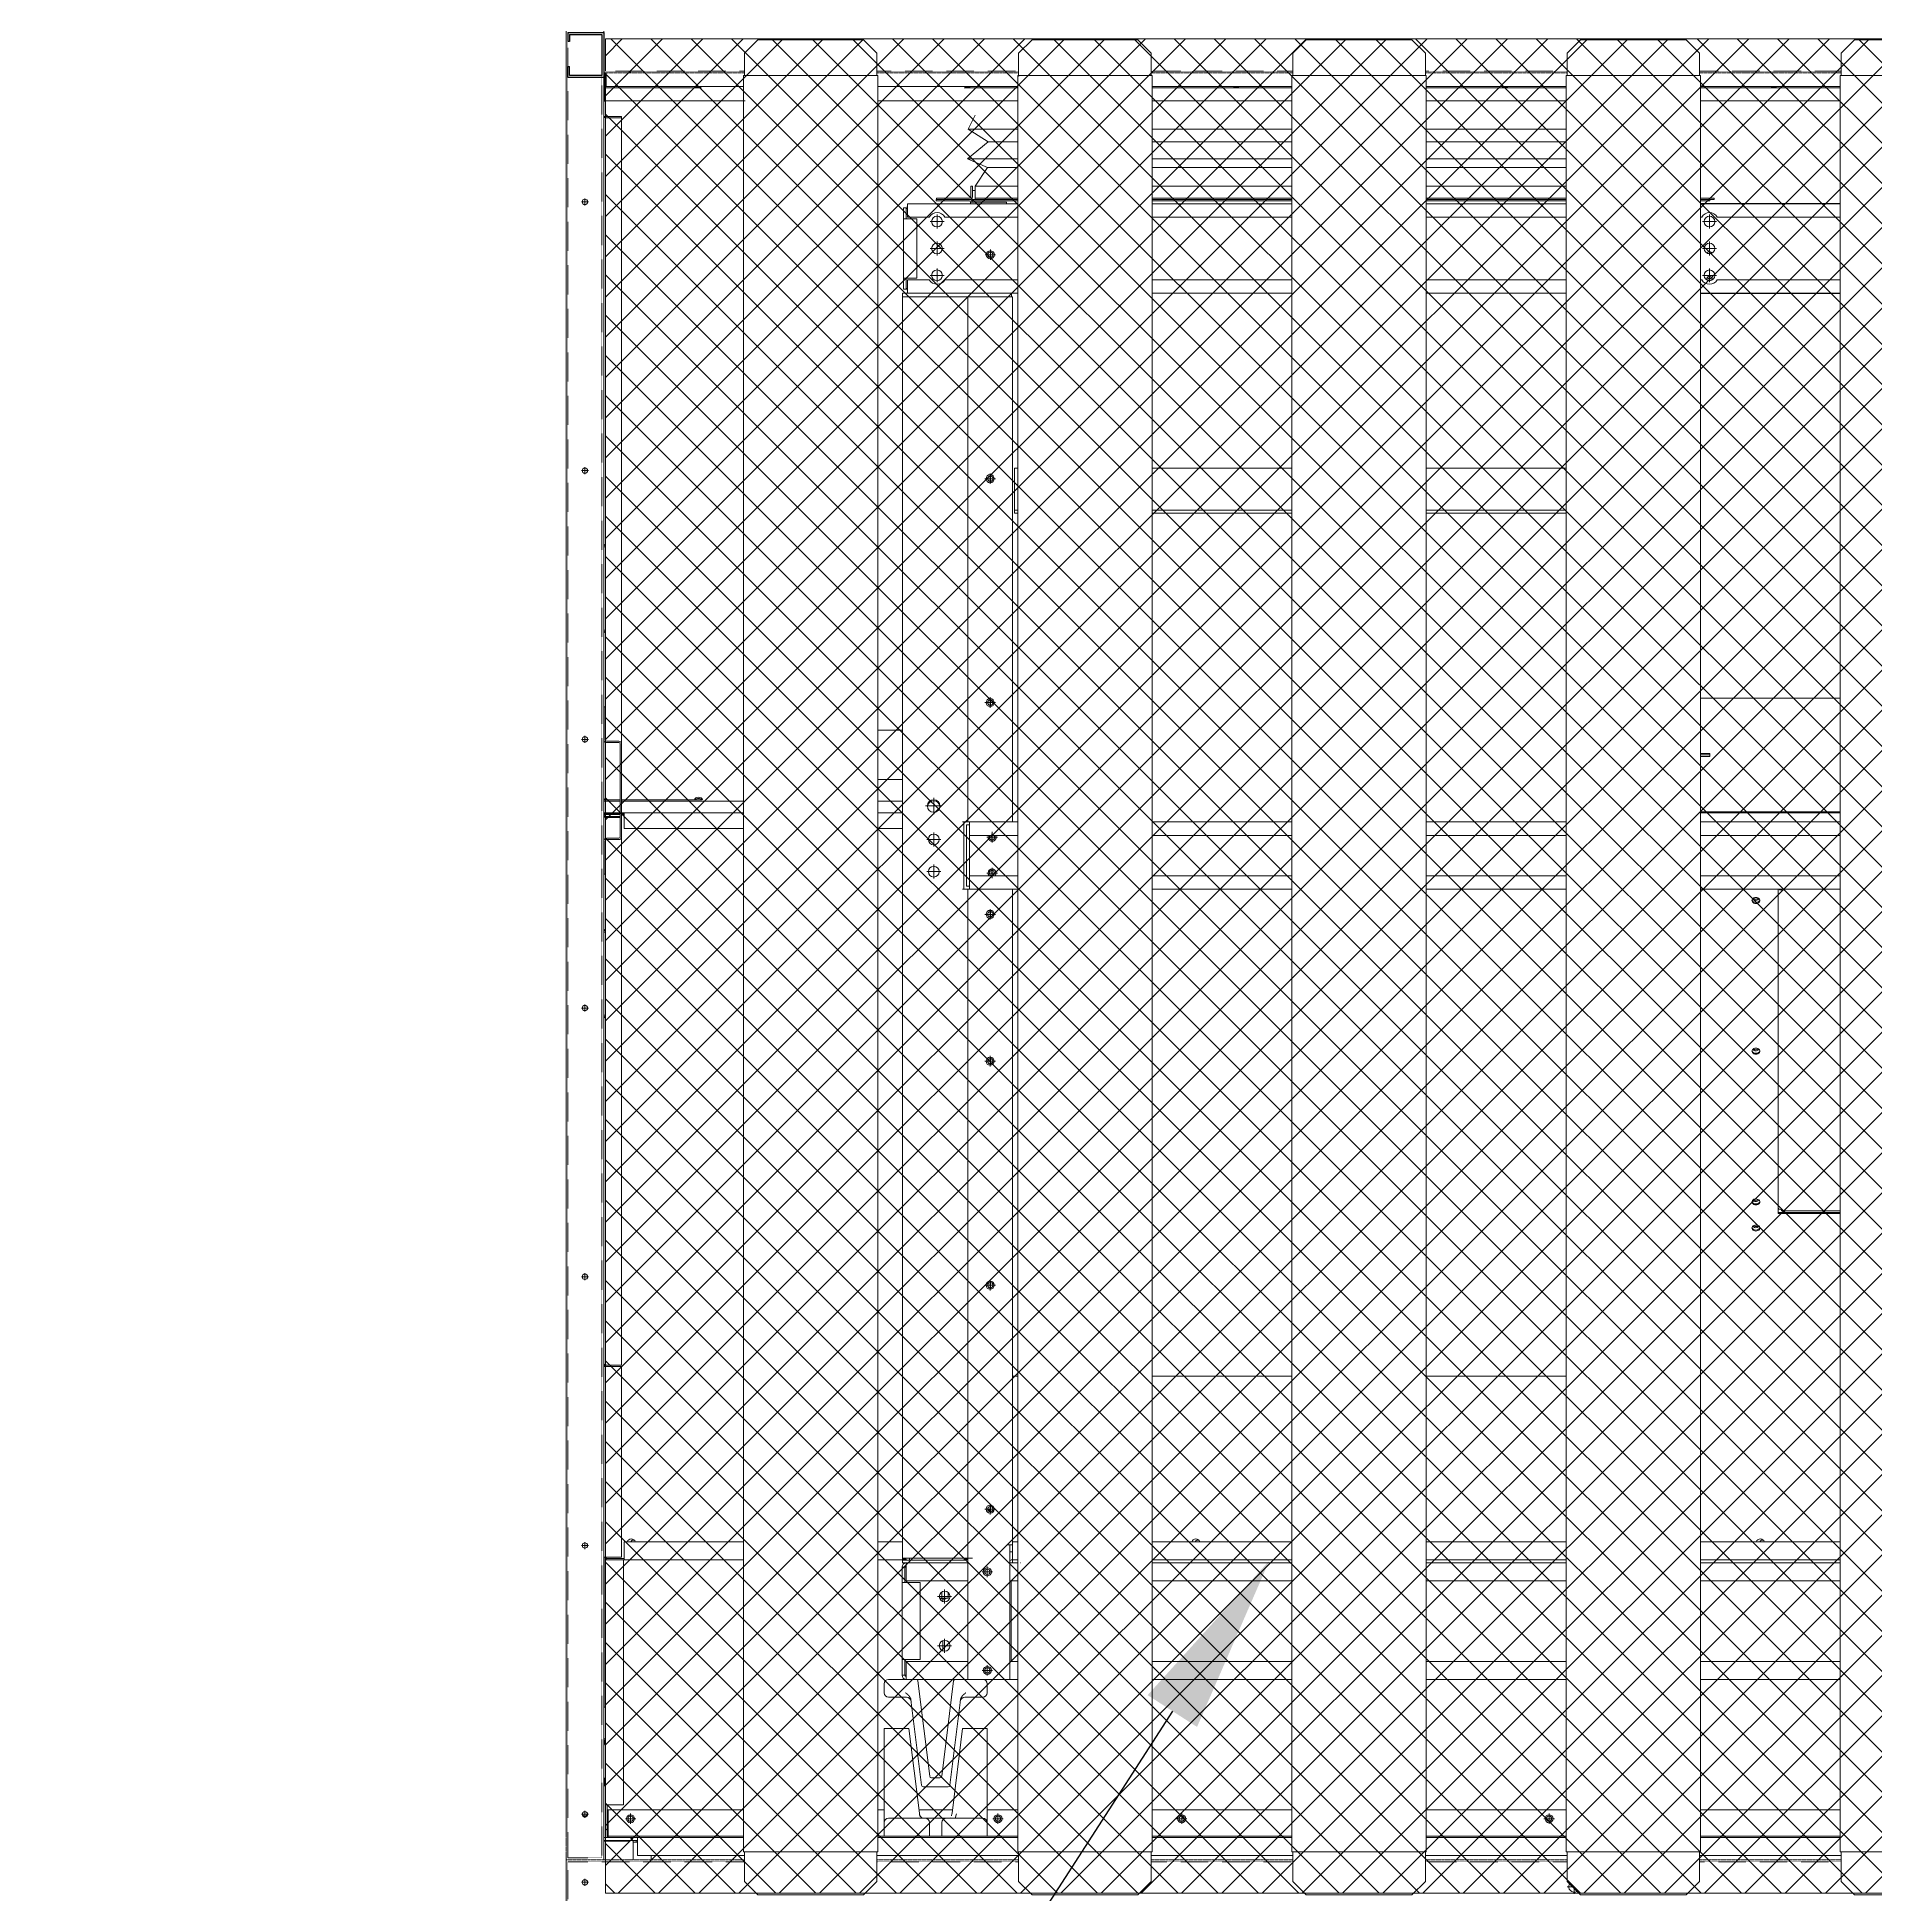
# Model space of a CAD drawing. Header units: millimetres. Extents: x -661384 to 33175, y -139129 to 24362.
# Drawn here: x 22541 to 24593, y 11236 to 13309 of the extents above; entities that cross this region are included whole.
import ezdxf
from ezdxf import colors
from ezdxf.entities.mleader import LeaderData, LeaderLine
from ezdxf.math import Vec2, Vec3

# ---------------------------------------------------------------- set-up
doc = ezdxf.new("R2010")
doc.units = ezdxf.units.MM
for name, pattern in [('CENTER', [2, 1.25, -0.25, 0.25, -0.25]), ('HIDDEN', [0.375, 0.25, -0.125]), ('HIDDENX2', [0.75, 0.5, -0.25])]:
    doc.linetypes.add(name, pattern=pattern)
for name, color, linetype in [('center', 1, 'CENTER'), ('HIDD', 2, 'HIDDENX2'), ('냉각탑_dim', 1, 'Continuous')]:
    doc.layers.add(name, color=color, linetype=linetype)
doc.styles.get("Standard").update_dxf_attribs({"font": 'arial.ttf'})

# ---------------------------------------------------------------- blocks, each defined once
blk = doc.blocks.new('3753456')
at = {"color": 0, "lineweight": 5}
for p, q in [((337590.2, 91235.5), (337597.8, 91251)), ((337612.3, 91221.4), (337590.2, 91235.5)), ((337589.4, 91202.2), (337612.3, 91221.4)), ((337611.6, 91192.6), (337589.4, 91202.2)), ((337597.8, 91172), (337611.6, 91192.6))]:
    blk.add_line(p, q, dxfattribs=at)
blk = doc.blocks.new('435')
for p, q in [((-131382, 21088.8), (-131342, 21088.8)), ((-131382, 21088.8), (-131382, 21078.8)), ((-131380, 21078.8), (-131382, 21078.8)), ((-131380, 21086.8), (-131344, 21086.8)), ((-131380, 21086.8), (-131380, 21078.8)), ((-131344, 21086.8), (-131344, 21040.8)), ((-131342, 21088.8), (-131342, 21038.8)), ((-131342, 21088.8), (-131342, 21038.8)), ((-131382, 21038.8), (-131382, 21050.8)), ((-131382, 21050.8), (-131380, 21050.8)), ((-131380, 21040.8), (-131380, 21050.8)), ((-131342, 21038.8), (-131382, 21038.8)), ((-131344, 21040.8), (-131380, 21040.8))]:
    blk.add_line(p, q)
blk = doc.blocks.new('2')
at = {"lineweight": 5}
h = blk.add_hatch(dxfattribs=at)
h.set_pattern_fill('ANSI37', scale=10)
h.set_pattern_definition([(45, (-1343247.976, -477065.885), (-22.4506403, 22.4506403), []), (135, (-1343247.976, -477065.885), (-22.4506403, -22.4506403), [])])
h.paths.add_polyline_path([(23175.5, 13307.5), (23175.5, 11237.5), (26387.5, 11237.5), (26387.5, 13307.5)])
at = {"color": 7, "lineweight": 20, "ltscale": 0.280701}
for p, q in [((23131.5, 11304.6), (23131.5, 14347.9)), ((23173.5, 11304.6), (23173.5, 14346.4)), ((23173.5, 11304.6), (23173.5, 13300.5)), ((23173.5, 13256.5), (23176.4, 13256.5)), ((23174.9, 13256.5), (23174.9, 13269.5)), ((23174.9, 13256.5), (23174.9, 13238.1)), ((23174.9, 13252.7), (23282.2, 13252.7)), ((23176.4, 13269.5), (23176.4, 13254.5)), ((23329.5, 13254.5), (23176.4, 13254.5)), ((23635.5, 13254.5), (23479.5, 13254.5)), ((23576.3, 13252.7), (23635.5, 13252.7)), ((23941.5, 13254.5), (23785.5, 13254.5)), ((23785.5, 13252.7), (23941.5, 13252.7)), ((24247.5, 13254.5), (24091.5, 13254.5)), ((24091.5, 13252.7), (24247.5, 13252.7)), ((24553.5, 13254.5), (24397.5, 13254.5)), ((24397.5, 13252.7), (24553.5, 13252.7)), ((23173.5, 13238.1), (23174.9, 13238.1)), ((23174.9, 13251.6), (23175.5, 13251.6)), ((23174.9, 13239.2), (23174.9, 13251.6)), ((23175.5, 13238.2), (23174.9, 13238.2)), ((23331.5, 13238.2), (23175.5, 13238.2)), ((23635.5, 13238.2), (23479.5, 13238.2)), ((23941.5, 13238.2), (23785.5, 13238.2)), ((24247.5, 13238.2), (24091.5, 13238.2)), ((24553.5, 13238.2), (24397.5, 13238.2)), ((23176.1, 13220.9), (23173.5, 13220.9)), ((23176.8, 13220.8), (23193.3, 13220.8)), ((23176.8, 13219.4), (23193.3, 13219.4)), ((23193.3, 13219.4), (23193.3, 13220.8)), ((23193.3, 13219.4), (23193.3, 12521.6)), ((23152.5, 13129.4), (23152.5, 13121.6)), ((23581.8, 13128.1), (23544.6, 13128.1)), ((23544.6, 13128.1), (23544.6, 13126.5)), ((23581.8, 13129.7), (23544.9, 13129.7)), ((23544.9, 13129.7), (23544.9, 13128.1)), ((23584.9, 13143.1), (23583.3, 13143.1)), ((23583.3, 13131.2), (23583.3, 13143.1)), ((23584.6, 13125.3), (23584.6, 13128.1)), ((23584.6, 13128.1), (23635.5, 13128.1)), ((23584.9, 13131.2), (23584.9, 13143.1)), ((23588, 13138.2), (23584.9, 13138.2)), ((23585.8, 13128.2), (23625, 13128.2)), ((23585.8, 13128.1), (23585.8, 13128.2)), ((23635.5, 13143.1), (23588, 13143.1)), ((23588, 13143.1), (23588, 13128.1)), ((23635.5, 13129.7), (23588, 13129.7)), ((23635.5, 13128.1), (23588, 13128.1)), ((23625, 13128.1), (23625, 13128.2)), ((23941.5, 13143.1), (23785.5, 13143.1)), ((23941.5, 13129.7), (23785.5, 13129.7)), ((23785.5, 13128.1), (23941.5, 13128.1)), ((23941.5, 13128.1), (23785.5, 13128.1)), ((24247.5, 13143.1), (24091.5, 13143.1)), ((24247.5, 13129.7), (24091.5, 13129.7)), ((24091.5, 13128.1), (24247.5, 13128.1)), ((24247.5, 13128.1), (24091.5, 13128.1)), ((24412.9, 13129.7), (24397.5, 13129.7)), ((24397.5, 13128.1), (24408, 13128.1)), ((24412.9, 13128.1), (24397.5, 13128.1)), ((24408, 13126.5), (24408, 13128.1)), ((24412.9, 13129.7), (24412.9, 13128.1)), ((23148.6, 13125.5), (23156.4, 13125.5)), ((23508, 13106.5), (23508, 13118.8)), ((23511.2, 13118.8), (23508, 13118.8)), ((23511.2, 13118.8), (23511.2, 13106.5)), ((23512.7, 13118.3), (23511.2, 13118.3)), ((23512.7, 13108.5), (23512.7, 13123.5)), ((23635.5, 13123.5), (23512.7, 13123.5)), ((23512.7, 13108.5), (23536.8, 13108.5)), ((23581.8, 13126.5), (23544.6, 13126.5)), ((23545.5, 13111.3), (23545.5, 13095.7)), ((23554.2, 13108.5), (23635.5, 13108.5)), ((23583, 13125.3), (23583, 13123.5)), ((23583, 13125.3), (23623, 13125.3)), ((23583, 13125.3), (23583, 13125.3)), ((23584.6, 13126.5), (23635.5, 13126.5)), ((23623, 13125.3), (23623, 13123.5)), ((23785.5, 13126.5), (23941.5, 13126.5)), ((23941.5, 13123.5), (23785.5, 13123.5)), ((23785.5, 13108.5), (23941.5, 13108.5)), ((24091.5, 13126.5), (24247.5, 13126.5)), ((24247.5, 13123.5), (24091.5, 13123.5)), ((24091.5, 13108.5), (24247.5, 13108.5)), ((24397.5, 13126.5), (24408, 13126.5)), ((24553.5, 13123.7), (24397.5, 13123.7)), ((24553.5, 13123.5), (24397.5, 13123.5)), ((24397.5, 13108.5), (24398.8, 13108.5)), ((24407.5, 13111.3), (24407.5, 13095.7)), ((24416.2, 13108.5), (24553.5, 13108.5)), ((23508, 13106.5), (23508, 13040.5)), ((23513.2, 13106.5), (23508, 13106.5)), ((23513.2, 13106.5), (23523, 13106.5)), ((23523, 13040.5), (23523, 13106.5)), ((23537.7, 13103.5), (23553.3, 13103.5)), ((24399.7, 13103.5), (24415.3, 13103.5)), ((23537.7, 13073.5), (23553.3, 13073.5)), ((23545.5, 13081.3), (23545.5, 13065.7)), ((23599.2, 13066.5), (23610.9, 13066.5)), ((23605, 13072.4), (23605, 13060.7)), ((24399.7, 13073.5), (24415.3, 13073.5)), ((24407.5, 13081.3), (24407.5, 13065.7)), ((23545.5, 13051.3), (23545.5, 13035.7)), ((24407.5, 13051.3), (24407.5, 13035.7)), ((23523, 13040.5), (23508, 13040.5)), ((23508, 13028.2), (23508, 13040.5)), ((23511.2, 13028.2), (23508, 13028.2)), ((23511.2, 13040.5), (23511.2, 13028.2)), ((23512.7, 13028.7), (23511.2, 13028.7)), ((23512.7, 13038.5), (23512.7, 13023.5)), ((23536.8, 13038.5), (23512.7, 13038.5)), ((23537.7, 13043.5), (23553.3, 13043.5)), ((23635.5, 13038.5), (23554.2, 13038.5)), ((23941.5, 13038.5), (23785.5, 13038.5)), ((24247.5, 13038.5), (24091.5, 13038.5)), ((24398.8, 13038.5), (24397.5, 13038.5)), ((24399.7, 13043.5), (24415.3, 13043.5)), ((24553.5, 13038.5), (24416.2, 13038.5)), ((23506.8, 13023.5), (23628.6, 13023.5)), ((23506.8, 13023.5), (23506.8, 13019.5)), ((23585, 13019.5), (23506.8, 13019.5)), ((23506.8, 13019.5), (23506.8, 11611.3)), ((23506.8, 13019.5), (23628.6, 13019.5)), ((23512.7, 13023.5), (23635.5, 13023.5)), ((23579.8, 12433.3), (23579.8, 13019.5)), ((23629.8, 13019.5), (23624.6, 13019.5)), ((23628.6, 13023.5), (23628.6, 13019.5)), ((23629.8, 13019.5), (23629.8, 12433.3)), ((23785.5, 13023.5), (23941.5, 13023.5)), ((24091.5, 13023.5), (24247.5, 13023.5)), ((24397.5, 13023.5), (24553.5, 13023.5)), ((24553.5, 13023.2), (24397.5, 13023.2)), ((23148.6, 12825.5), (23156.4, 12825.5)), ((23152.5, 12829.4), (23152.5, 12821.6)), ((23604.8, 12822.4), (23604.8, 12810.7)), ((23605, 12820.4), (23605, 12812.6)), ((23635.5, 12828.1), (23631.8, 12828.1)), ((23631.8, 12778.1), (23631.8, 12828.1)), ((23941.5, 12828.1), (23785.5, 12828.1)), ((24247.5, 12828.1), (24091.5, 12828.1)), ((23599, 12816.5), (23610.7, 12816.5)), ((23631.8, 12781.3), (23635.5, 12781.3)), ((23631.8, 12778.1), (23635.5, 12778.1)), ((23785.5, 12781.3), (23941.5, 12781.3)), ((23785.5, 12778.1), (23941.5, 12778.1)), ((24091.5, 12781.3), (24247.5, 12781.3)), ((24091.5, 12778.1), (24247.5, 12778.1)), ((23173.5, 12740.4), (23175.5, 12740.4)), ((23175.5, 12740.4), (23175.5, 12647.4)), ((23173.5, 12647.4), (23175.5, 12647.4)), ((23604.8, 12572.4), (23604.8, 12560.7)), ((23605, 12570.4), (23605, 12562.6)), ((24553.5, 12571.6), (24397.5, 12571.6)), ((23175.1, 12561.9), (23173.5, 12561.9)), ((23175.1, 12525), (23175.1, 12561.9)), ((23599, 12566.5), (23610.7, 12566.5)), ((23152.5, 12529.4), (23152.5, 12521.6)), ((23506.8, 12535.6), (23479.5, 12535.6)), ((23148.6, 12525.5), (23156.4, 12525.5)), ((23190.4, 12523.5), (23176.6, 12523.5)), ((23190.4, 12521.9), (23176.6, 12521.9)), ((23191.9, 12520.4), (23191.9, 12416.6)), ((23193.5, 12520.4), (23193.5, 12416.6)), ((24408, 12509.7), (24397.5, 12509.7)), ((24408, 12508.1), (24397.5, 12508.1)), ((24397.5, 12508.1), (24408, 12508.1)), ((24397.5, 12506.5), (24408, 12506.5)), ((24408, 12506.5), (24408, 12509.7)), ((23506.8, 12480.6), (23479.5, 12480.6)), ((23506.8, 12473.3), (23506.8, 12358.3)), ((23173.5, 12458), (23191.9, 12458)), ((23173.5, 12456.6), (23191.9, 12456.6)), ((23191.9, 12443.4), (23173.5, 12443.4)), ((23174.9, 12440.4), (23174.9, 12443.4)), ((23175.3, 12458), (23175.3, 12458.3)), ((23176.4, 12441.5), (23176.4, 12443.4)), ((23191.9, 12458.1), (23176.8, 12458.1)), ((23193.5, 12458), (23283, 12458)), ((23193.5, 12456.6), (23329.5, 12456.6)), ((23329.5, 12443.4), (23193.5, 12443.4)), ((23479.5, 12456.6), (23506.8, 12456.6)), ((23506.8, 12443.4), (23479.5, 12443.4)), ((23532.7, 12451.1), (23550.9, 12451.1)), ((23541.8, 12460.2), (23541.8, 12442)), ((24553.5, 12444.6), (24397.5, 12444.6)), ((24553.5, 12443.4), (24397.5, 12443.4)), ((23176.4, 12442.6), (23191.9, 12442.6)), ((23191.9, 12441.5), (23176.4, 12441.5)), ((23191.9, 12439.3), (23176.4, 12439.3)), ((23191.9, 12438.2), (23176.4, 12438.2)), ((23193.5, 12442.6), (23196.4, 12442.6)), ((23196.4, 12441.5), (23193.5, 12441.5)), ((23196.4, 12442.6), (23196.4, 12438.2)), ((23196.4, 12425.9), (23196.4, 12438.2)), ((23329.5, 12425.9), (23196.4, 12425.9)), ((23506.8, 12425.9), (23479.5, 12425.9)), ((23581.7, 12433.3), (23573.8, 12433.3)), ((23575.3, 12433.3), (23575.3, 12358.3)), ((23578.5, 12430.1), (23578.5, 12361.5)), ((23578.5, 12430.1), (23581.7, 12430.1)), ((23581.7, 12433.3), (23635.5, 12433.3)), ((23581.7, 12418.3), (23581.7, 12433.3)), ((23581.7, 12430.1), (23581.7, 12361.5)), ((23785.5, 12433.3), (23941.5, 12433.3)), ((24091.5, 12433.3), (24247.5, 12433.3)), ((24397.5, 12433.3), (24553.5, 12433.3)), ((23175.1, 12412), (23175.1, 12375.1)), ((23190.4, 12415.1), (23176.6, 12415.1)), ((23176.6, 12413.5), (23190.4, 12413.5)), ((23193.3, 12415.4), (23193.3, 11827)), ((23534, 12413.8), (23549.6, 12413.8)), ((23541.8, 12421.6), (23541.8, 12406)), ((23635.5, 12418.3), (23581.7, 12418.3)), ((23601.2, 12416.2), (23612.9, 12416.2)), ((23606.8, 12420.1), (23606.8, 12412.3)), ((23607, 12422.1), (23607, 12410.4)), ((23941.5, 12418.3), (23785.5, 12418.3)), ((24247.5, 12418.3), (24091.5, 12418.3)), ((24553.5, 12418.3), (24397.5, 12418.3)), ((23541.8, 12385.6), (23541.8, 12370)), ((23607, 12382.1), (23607, 12370.4)), ((23175.1, 12375.1), (23173.5, 12375.1)), ((23534, 12377.8), (23549.6, 12377.8)), ((23581.7, 12361.5), (23578.5, 12361.5)), ((23581.7, 12373.3), (23635.5, 12373.3)), ((23581.7, 12373.3), (23581.7, 12363.5)), ((23581.7, 12358.3), (23581.7, 12363.5)), ((23601.2, 12376.2), (23612.9, 12376.2)), ((23606.8, 12380.1), (23606.8, 12372.3)), ((23785.5, 12373.3), (23941.5, 12373.3)), ((24091.5, 12373.3), (24247.5, 12373.3)), ((24397.5, 12373.3), (24553.5, 12373.3)), ((23581.7, 12358.3), (23573.8, 12358.3)), ((23579.8, 11611.3), (23579.8, 12358.3)), ((23635.5, 12358.3), (23581.7, 12358.3)), ((23629.8, 12358.3), (23629.8, 11626.1)), ((23941.5, 12358.3), (23785.5, 12358.3)), ((24247.5, 12358.3), (24091.5, 12358.3)), ((24553.5, 12358.3), (24397.5, 12358.3)), ((24484.3, 12358.3), (24484.3, 11996.3)), ((24487.8, 12358.3), (24487.8, 12357.2)), ((23599, 12330.1), (23610.7, 12330.1)), ((23601.1, 12330.1), (23608.9, 12330.1)), ((23604.8, 12336), (23604.8, 12324.3)), ((23605, 12334), (23605, 12326.2)), ((23173.5, 12310.4), (23175.5, 12310.4)), ((23175.5, 12310.4), (23175.5, 12217.4)), ((23148.6, 12225.5), (23156.4, 12225.5)), ((23152.5, 12229.4), (23152.5, 12221.6)), ((23173.5, 12217.4), (23175.5, 12217.4)), ((23599, 12166.1), (23610.7, 12166.1)), ((23601.1, 12166.1), (23608.9, 12166.1)), ((23604.8, 12172), (23604.8, 12160.3)), ((23605, 12170), (23605, 12162.2)), ((24484.3, 11997.4), (24553.5, 11997.4)), ((24484.3, 11996.3), (24553.5, 11996.3)), ((24487.8, 11999.2), (24487.8, 12000.3)), ((24553.5, 11999.2), (24487.8, 11999.2)), ((23148.6, 11925.5), (23156.4, 11925.5)), ((23152.5, 11929.4), (23152.5, 11921.6)), ((23599, 11916.1), (23610.7, 11916.1)), ((23601.1, 11916.1), (23608.9, 11916.1)), ((23604.8, 11922), (23604.8, 11910.3)), ((23605, 11920), (23605, 11912.2)), ((23131.5, 11823.4), (23131.5, 11823.3)), ((23173.5, 11828.3), (23173.5, 11828.3)), ((23174.9, 11826.4), (23173.5, 11826.4)), ((23174.9, 11827.3), (23174.9, 11825.2)), ((23193.3, 11827), (23176.4, 11827)), ((23193.3, 11825.2), (23176.4, 11825.2)), ((23193.3, 11825.2), (23193.3, 11612.6)), ((23131.5, 11817), (23131.5, 11817)), ((23629.8, 11814.6), (23635.5, 11814.6)), ((23785.5, 11814.6), (23941.5, 11814.6)), ((24091.5, 11814.6), (24247.5, 11814.6)), ((23599, 11666.1), (23610.7, 11666.1)), ((23601.1, 11666.1), (23608.9, 11666.1)), ((23604.8, 11672), (23604.8, 11660.3)), ((23605, 11670), (23605, 11662.2)), ((23148.6, 11625.5), (23156.4, 11625.5)), ((23152.5, 11629.4), (23152.5, 11621.6)), ((23196.4, 11629.5), (23329.5, 11629.5)), ((23196.4, 11629.5), (23196.4, 11612.6)), ((23479.5, 11629.5), (23506.8, 11629.5)), ((23626.6, 11626.1), (23624.6, 11626.1)), ((23629.8, 11626.1), (23626.6, 11626.1)), ((23626.6, 11626.1), (23626.6, 11476.1)), ((23626.6, 11618.5), (23629.8, 11618.5)), ((23629.8, 11629.5), (23635.5, 11629.5)), ((23629.8, 11626.1), (23629.8, 11618.5)), ((23629.8, 11611.1), (23629.8, 11618.5)), ((23785.5, 11629.5), (23941.5, 11629.5)), ((24091.5, 11629.5), (24247.5, 11629.5)), ((24397.5, 11629.5), (24553.5, 11629.5)), ((23174.9, 11612.6), (23174.9, 11612.6)), ((23175.1, 11612.6), (23175.1, 11445.1)), ((23175.5, 11610.5), (23175.5, 11612.6)), ((23175.5, 11610.5), (23175.5, 11335.9)), ((23176.4, 11610.5), (23175.5, 11610.5)), ((23193.3, 11612.6), (23176.4, 11612.6)), ((23193.3, 11612.6), (23176.4, 11612.6)), ((23176.4, 11609.5), (23176.4, 11612.6)), ((23176.4, 11611.1), (23196.4, 11611.1)), ((23196.4, 11609.5), (23176.4, 11609.5)), ((23176.4, 11609.5), (23329.5, 11609.5)), ((23195.5, 11609.5), (23195.5, 11335.9)), ((23196.4, 11609.5), (23196.4, 11612.6)), ((23479.5, 11609.5), (23506.8, 11609.5)), ((23506.5, 11584.1), (23506.5, 11601.4)), ((23506.5, 11601.4), (23511.2, 11601.4)), ((23506.8, 11611.3), (23577.8, 11611.3)), ((23506.8, 11611.3), (23506.8, 11610.1)), ((23506.8, 11610.1), (23510.9, 11610.1)), ((23506.8, 11610.1), (23506.8, 11609.3)), ((23506.8, 11609.3), (23506.8, 11606.1)), ((23506.8, 11609.3), (23577.8, 11609.3)), ((23506.8, 11606.1), (23577.8, 11606.1)), ((23509.7, 11601.4), (23509.7, 11584.1)), ((23579.8, 11606.1), (23511.2, 11606.1)), ((23511.2, 11586.1), (23511.2, 11606.1)), ((23514.7, 11611.3), (23514.7, 11609.3)), ((23576.2, 11610.1), (23579.4, 11610.1)), ((23579.8, 11611.3), (23577.8, 11611.3)), ((23579.8, 11611.3), (23585, 11611.3)), ((23579.8, 11476.1), (23579.8, 11611.3)), ((23595.8, 11596.1), (23607.5, 11596.1)), ((23601.6, 11602), (23601.6, 11590.3)), ((23635.5, 11606.1), (23626.6, 11606.1)), ((23629.4, 11610.1), (23629.8, 11610.1)), ((23629.8, 11610.1), (23629.8, 11606.1)), ((23629.8, 11609.5), (23635.5, 11609.5)), ((23638.6, 11606.1), (23638.1, 11606.1)), ((23785.5, 11609.5), (23941.5, 11609.5)), ((23941.5, 11606.1), (23785.5, 11606.1)), ((24091.5, 11609.5), (24247.5, 11609.5)), ((24247.5, 11606.1), (24091.5, 11606.1)), ((24397.5, 11609.5), (24553.5, 11609.5)), ((24553.5, 11606.1), (24397.5, 11606.1)), ((23506.5, 11584.1), (23506.5, 11498.1)), ((23511.2, 11584.1), (23506.5, 11584.1)), ((23579.8, 11586.1), (23511.2, 11586.1)), ((23511.2, 11584.1), (23526.5, 11584.1)), ((23526.5, 11584.1), (23526.5, 11498.1)), ((23550.9, 11566.7), (23550.9, 11573.8)), ((23554, 11576.4), (23554, 11560.8)), ((23557.9, 11566.7), (23557.9, 11573.2)), ((23635.5, 11586.1), (23626.6, 11586.1)), ((23628.2, 11586.1), (23628.2, 11496.1)), ((23941.5, 11586.1), (23785.5, 11586.1)), ((24247.5, 11586.1), (24091.5, 11586.1)), ((24553.5, 11586.1), (24397.5, 11586.1)), ((23546.2, 11568.6), (23561.8, 11568.6)), ((23557.9, 11566.7), (23548.3, 11566.7)), ((23548.6, 11565.9), (23555.3, 11565.9)), ((23552, 11565.3), (23552, 11563)), ((23555.3, 11565.9), (23555.3, 11566.7)), ((23546.2, 11513.6), (23561.8, 11513.6)), ((23552, 11519.3), (23552, 11508)), ((23554, 11521.4), (23554, 11505.8)), ((23506.5, 11480.8), (23506.5, 11498.1)), ((23526.5, 11498.1), (23506.5, 11498.1)), ((23509.7, 11498.1), (23509.7, 11480.8)), ((23511.2, 11496.1), (23579.8, 11496.1)), ((23511.2, 11496.1), (23511.2, 11476.1)), ((23601.6, 11492), (23601.6, 11480.3)), ((23626.6, 11496.1), (23635.5, 11496.1)), ((23785.5, 11496.1), (23941.5, 11496.1)), ((24091.5, 11496.1), (24247.5, 11496.1)), ((24397.5, 11496.1), (24553.5, 11496.1)), ((23486.5, 11471.1), (23486.5, 11461.1)), ((23491.5, 11476.1), (23496.5, 11476.1)), ((23496.5, 11476.1), (23511.2, 11476.1)), ((23511.2, 11480.8), (23506.5, 11480.8)), ((23511.2, 11476.1), (23579.8, 11476.1)), ((23537.3, 11367.9), (23524.2, 11474.4)), ((23563.8, 11474.4), (23550.7, 11367.9)), ((23579.8, 11476.1), (23626.6, 11476.1)), ((23595.8, 11486.1), (23607.5, 11486.1)), ((23601.5, 11471.1), (23601.5, 11461.1)), ((23626.6, 11476.1), (23635.5, 11476.1)), ((23785.5, 11476.1), (23941.5, 11476.1)), ((24091.5, 11476.1), (24247.5, 11476.1)), ((24397.5, 11476.1), (24553.5, 11476.1)), ((23491.5, 11456.1), (23496.5, 11456.1)), ((23496.5, 11456.1), (23511.6, 11456.1)), ((23528.1, 11357.9), (23516.4, 11453.1)), ((23559.9, 11357.9), (23571.6, 11453.1)), ((23591.5, 11456.1), (23576.4, 11456.1)), ((23591.5, 11456.1), (23596.5, 11456.1)), ((23173.5, 11445.1), (23175.1, 11445.1)), ((23175.5, 11409.5), (23173.5, 11409.5)), ((23173.8, 11408.2), (23173.8, 11402.5)), ((23174.5, 11404), (23174.5, 11408.1)), ((23175.3, 11408.1), (23175.3, 11402.5)), ((23486.5, 11301.1), (23486.5, 11421.1)), ((23486.5, 11421.1), (23491.5, 11421.1)), ((23491.5, 11421.1), (23509.2, 11421.1)), ((23514.2, 11421.1), (23509.2, 11421.1)), ((23525.8, 11326.7), (23514.2, 11421.1)), ((23562.2, 11326.7), (23573.8, 11421.1)), ((23573.8, 11421.1), (23578.8, 11421.1)), ((23601.5, 11421.1), (23578.8, 11421.1)), ((23601.5, 11421.1), (23601.5, 11326.1)), ((23173.5, 11403), (23173.8, 11402.5)), ((23174.5, 11404), (23173.8, 11402.5)), ((23174.5, 11404), (23175.3, 11402.5)), ((23175.5, 11403), (23175.3, 11402.5)), ((23173.5, 11366), (23173.8, 11366.5)), ((23173.8, 11356.5), (23173.8, 11366.5)), ((23174.5, 11365), (23173.8, 11366.5)), ((23174.5, 11365), (23175.3, 11366.5)), ((23174.5, 11365), (23174.5, 11358)), ((23175.3, 11356.5), (23175.3, 11366.5)), ((23175.5, 11366.1), (23175.3, 11366.5)), ((23539.3, 11366.1), (23548.7, 11366.1)), ((23173.5, 11357), (23173.8, 11356.5)), ((23174.5, 11358), (23173.8, 11356.5)), ((23174.5, 11358), (23175.3, 11356.5)), ((23175.5, 11357), (23175.3, 11356.5)), ((23530.1, 11356.1), (23558, 11356.1)), ((23148.6, 11325.5), (23156.4, 11325.5)), ((23152.5, 11329.4), (23152.5, 11321.6)), ((23175.5, 11306.1), (23175.5, 11335.9)), ((23195.5, 11335.9), (23175.5, 11335.9)), ((23177.5, 11335.9), (23177.5, 11310.5)), ((23178.5, 11330.5), (23177.5, 11330.5)), ((23178.5, 11330.5), (23329.5, 11330.5)), ((23178.5, 11330.5), (23178.5, 11299.5)), ((23203.5, 11326.4), (23203.5, 11314.7)), ((23479.5, 11330.5), (23486.5, 11330.5)), ((23525.4, 11330.5), (23562.7, 11330.5)), ((23525.8, 11326.7), (23526, 11325.5)), ((23562.2, 11326.7), (23562, 11325.5)), ((23567.2, 11326.1), (23565.9, 11321.1)), ((23601.5, 11330.5), (23635.5, 11330.5)), ((23601.5, 11316.1), (23601.5, 11326.1)), ((23613.5, 11326.4), (23613.5, 11314.7)), ((23785.5, 11330.5), (23941.5, 11330.5)), ((23818.5, 11326.4), (23818.5, 11314.7)), ((24091.5, 11330.5), (24247.5, 11330.5)), ((24228.5, 11326.4), (24228.5, 11314.7)), ((24397.5, 11330.5), (24553.5, 11330.5)), ((23131.5, 11304.6), (23131.5, 11321.5)), ((23173.5, 11304.6), (23173.5, 11299.5)), ((23175.5, 11313.9), (23177.5, 11313.9)), ((23175.5, 11299.5), (23175.5, 11306.1)), ((23177.5, 11310.5), (23178.5, 11310.5)), ((23177.5, 11299.5), (23177.5, 11309.5)), ((23178.5, 11309.5), (23177.5, 11309.5)), ((23197.7, 11320.5), (23209.4, 11320.5)), ((23491.5, 11321.1), (23496.5, 11321.1)), ((23496.5, 11321.1), (23532, 11321.1)), ((23532, 11321.1), (23556, 11321.1)), ((23537, 11301.1), (23537, 11316.1)), ((23551, 11301.1), (23551, 11316.1)), ((23596.5, 11321.1), (23556, 11321.1)), ((23557, 11321.1), (23557, 11321.1)), ((23560.3, 11322.3), (23560.3, 11322.3)), ((23601.5, 11301.1), (23601.5, 11316.1)), ((23607.7, 11320.5), (23619.4, 11320.5)), ((23812.7, 11320.5), (23824.4, 11320.5)), ((24222.7, 11320.5), (24234.4, 11320.5)), ((23173.5, 11299.5), (23201.3, 11299.5)), ((23173.5, 11296.3), (23173.5, 11295.4)), ((23201.3, 11296.3), (23173.5, 11296.3)), ((23173.5, 11295.4), (23201.3, 11295.4)), ((23175.5, 11295.4), (23175.5, 11296.3)), ((23177.5, 11295.4), (23177.5, 11296.3)), ((23329.5, 11301.1), (23178.5, 11301.1)), ((23329.5, 11299.5), (23178.5, 11299.5)), ((23201.3, 11295.4), (23201.3, 11296.3)), ((23205.8, 11296.3), (23201.3, 11296.3)), ((23205.6, 11297.3), (23204.2, 11296.3)), ((23206.5, 11294.4), (23206.5, 11296.3)), ((23206.5, 11296.3), (23209.7, 11296.3)), ((23211.2, 11294.3), (23206.5, 11294.3)), ((23206.5, 11294.3), (23206.5, 11274.5)), ((23209.7, 11296.3), (23209.7, 11294.3)), ((23211.2, 11296.3), (23209.7, 11296.3)), ((23211.2, 11279.5), (23211.2, 11299.5)), ((23635.5, 11301.1), (23479.5, 11301.1)), ((23635.5, 11299.5), (23479.5, 11299.5)), ((23941.5, 11301.1), (23785.5, 11301.1)), ((23941.5, 11299.5), (23785.5, 11299.5)), ((24247.5, 11301.1), (24091.5, 11301.1)), ((24247.5, 11299.5), (24091.5, 11299.5)), ((24397.5, 11301.1), (24553.5, 11301.1)), ((24397.5, 11299.5), (24553.5, 11299.5)), ((23131.5, 11276.3), (23131.5, 11172.7)), ((23330.5, 11279.5), (23211.2, 11279.5)), ((23226.5, 11279.5), (23226.5, 11274.5)), ((23636.5, 11279.5), (23478.5, 11279.5)), ((23942.5, 11279.5), (23784.5, 11279.5)), ((24248.5, 11279.5), (24090.5, 11279.5)), ((24554.5, 11279.5), (24396.5, 11279.5)), ((23148.6, 11249.5), (23156.4, 11249.5)), ((23152.5, 11253.4), (23152.5, 11245.6)), ((24248.7, 11244.5), (24254.5, 11244.5)), ((24256.5, 11242.5), (24256.5, 11236.7))]:
    blk.add_line(p, q, dxfattribs=at)
at = {"lineweight": 20}
for p, q in [((23173.5, 11274.5), (23173.5, 13309.5)), ((23175.5, 13307.5), (26387.5, 13307.5)), ((23175.5, 13271.5), (23175.5, 13307.5)), ((23330.5, 13291.5), (23345.5, 13306.5)), ((23345.5, 13306.5), (23463.5, 13306.5)), ((23478.5, 13291.5), (23463.5, 13306.5)), ((23636.5, 13291.5), (23651.5, 13306.5)), ((23651.5, 13306.5), (23769.5, 13306.5)), ((23784.5, 13291.5), (23769.5, 13306.5)), ((23942.5, 13291.5), (23957.5, 13306.5)), ((23957.5, 13306.5), (24075.5, 13306.5)), ((24090.5, 13291.5), (24075.5, 13306.5)), ((24248.5, 13291.5), (24263.5, 13306.5)), ((24263.5, 13306.5), (24381.5, 13306.5)), ((24396.5, 13291.5), (24381.5, 13306.5)), ((24554.5, 13291.5), (24569.5, 13306.5)), ((24569.5, 13306.5), (24687.5, 13306.5)), ((23330.5, 13266.5), (23330.5, 13291.5)), ((23478.5, 13266.5), (23478.5, 13291.5)), ((23636.5, 13266.5), (23636.5, 13291.5)), ((23784.5, 13266.5), (23784.5, 13291.5)), ((23942.5, 13266.5), (23942.5, 13291.5)), ((24090.5, 13266.5), (24090.5, 13291.5)), ((24248.5, 13266.5), (24248.5, 13291.5)), ((24396.5, 13266.5), (24396.5, 13291.5)), ((24554.5, 13266.5), (24554.5, 13291.5)), ((23175.5, 11237.5), (23175.5, 13269.5)), ((23329.5, 11283.5), (23329.5, 13266.5)), ((23479.5, 13266.5), (23329.5, 13266.5)), ((23479.5, 11283.5), (23479.5, 13266.5)), ((23635.5, 11283.5), (23635.5, 13266.5)), ((23785.5, 13266.5), (23635.5, 13266.5)), ((23785.5, 11283.5), (23785.5, 13266.5)), ((23941.5, 11283.5), (23941.5, 13266.5)), ((24091.5, 13266.5), (23941.5, 13266.5)), ((24091.5, 11283.5), (24091.5, 13266.5)), ((24247.5, 11283.5), (24247.5, 13266.5)), ((24397.5, 13266.5), (24247.5, 13266.5)), ((24397.5, 11283.5), (24397.5, 13266.5)), ((24553.5, 11283.5), (24553.5, 13266.5)), ((24703.5, 13266.5), (24553.5, 13266.5)), ((23329.5, 11283.5), (23479.5, 11283.5)), ((23330.5, 11283.5), (23330.5, 11250.5)), ((23478.5, 11283.5), (23478.5, 11250.5)), ((23635.5, 11283.5), (23785.5, 11283.5)), ((23636.5, 11283.5), (23636.5, 11250.5)), ((23784.5, 11283.5), (23784.5, 11250.5)), ((23941.5, 11283.5), (24091.5, 11283.5)), ((23942.5, 11283.5), (23942.5, 11250.5)), ((24090.5, 11283.5), (24090.5, 11250.5)), ((24247.5, 11283.5), (24397.5, 11283.5)), ((24248.5, 11283.5), (24248.5, 11250.5)), ((24396.5, 11283.5), (24396.5, 11250.5)), ((24553.5, 11283.5), (24703.5, 11283.5)), ((24554.5, 11283.5), (24554.5, 11250.5)), ((23330.5, 11250.5), (23345.5, 11235.5)), ((23478.5, 11250.5), (23463.5, 11235.5)), ((23636.5, 11250.5), (23651.5, 11235.5)), ((23784.5, 11250.5), (23769.5, 11235.5)), ((23942.5, 11250.5), (23957.5, 11235.5)), ((24090.5, 11250.5), (24075.5, 11235.5)), ((24248.5, 11250.5), (24263.5, 11235.5)), ((24396.5, 11250.5), (24381.5, 11235.5)), ((24554.5, 11250.5), (24569.5, 11235.5)), ((26387.5, 11237.5), (23175.5, 11237.5)), ((23345.5, 11235.5), (23463.5, 11235.5)), ((23651.5, 11235.5), (23769.5, 11235.5)), ((23957.5, 11235.5), (24075.5, 11235.5)), ((24263.5, 11235.5), (24381.5, 11235.5)), ((24569.5, 11235.5), (24687.5, 11235.5))]:
    blk.add_line(p, q, dxfattribs=at)
at = {"color": 5, "lineweight": 20}
blk.add_line((23636.4, 13265.8), (23637.2, 13266.5), dxfattribs=at)
at = {"color": 0, "lineweight": 20}
for p, q in [((23635.5, 13206.6), (23580.3, 13206.6)), ((23602.5, 13192.6), (23635.5, 13192.6)), ((23941.5, 13206.6), (23785.5, 13206.6)), ((23785.5, 13192.6), (23941.5, 13192.6)), ((24247.5, 13206.6), (24091.5, 13206.6)), ((24091.5, 13192.6), (24247.5, 13192.6)), ((23579.6, 13173.4), (23635.5, 13173.4)), ((23785.5, 13173.4), (23941.5, 13173.4)), ((24091.5, 13173.4), (24247.5, 13173.4)), ((23635.5, 13163.8), (23601.7, 13163.8)), ((23941.5, 13163.8), (23785.5, 13163.8)), ((24247.5, 13163.8), (24091.5, 13163.8))]:
    blk.add_line(p, q, dxfattribs=at)
at = {"color": 7, "lineweight": 20, "ltscale": 0.280701}
for centre, radius in [((23152.5, 13125.5), 3), ((23545.5, 13103.5), 6), ((24407.5, 13103.5), 6), ((23545.5, 13073.5), 6), ((23605, 13066.5), 4.5), ((23605, 13066.5), 3), ((24407.5, 13073.5), 6), ((23545.5, 13043.5), 6), ((24407.5, 13043.5), 6), ((23152.5, 12825.5), 3), ((23604.8, 12816.5), 4.5), ((23605, 12816.5), 3), ((23604.8, 12566.5), 4.5), ((23605, 12566.5), 3), ((23152.5, 12525.5), 3), ((23541.8, 12451.1), 7), ((23541.8, 12413.8), 6), ((23541.8, 12377.8), 6), ((23604.8, 12330.1), 4.5), ((23605, 12330.1), 3), ((23152.5, 12225.5), 3), ((23604.8, 12166.1), 4.5), ((23605, 12166.1), 3), ((23152.5, 11925.5), 3), ((23604.8, 11916.1), 4.5), ((23605, 11916.1), 3), ((23604.8, 11666.1), 4.5), ((23605, 11666.1), 3), ((23152.5, 11625.5), 3), ((23601.6, 11596.1), 4.5), ((23601.6, 11596.1), 3), ((23554, 11568.6), 6), ((23554, 11513.6), 6), ((23601.6, 11486.1), 4.5), ((23601.6, 11486.1), 3), ((23152.5, 11325.5), 3), ((23203.5, 11320.5), 4.5), ((23203.5, 11320.5), 3), ((23613.5, 11320.5), 4.5), ((23613.5, 11320.5), 3), ((23818.5, 11320.5), 4.5), ((23818.5, 11320.5), 3), ((24228.5, 11320.5), 4.5), ((24228.5, 11320.5), 3), ((23152.5, 11249.5), 3)]:
    blk.add_circle(centre, radius, dxfattribs=at)
at = {"color": 7, "lineweight": 20}
for centre in [(23152.5, 13125.5), (23152.5, 12825.5), (23152.5, 12525.5), (23152.5, 12225.5), (23152.5, 11925.5), (23152.5, 11625.5), (23152.5, 11325.5), (23152.5, 11249.5)]:
    blk.add_circle(centre, 3, dxfattribs=at)
at = {"color": 7, "lineweight": 20, "ltscale": 0.280701}
for centre, radius, start, end in [((23581.8, 13131.2), 1.5, 270, 0), ((23581.8, 13131.2), 3.1, 270, 0), ((23581.8, 13125.3), 2.8, 0, 90), ((23517, 13118.3), 5.2, 145.784, 180), ((23545.5, 13103.5), 10, 29.9997, 150.0003), ((23581.8, 13125.3), 1.2, 0, 90), ((23586.5, 13124.2), 3.97, 119.2775, 131.4376), ((24407.5, 13103.5), 10, 29.9997, 150.0003), ((23517, 13028.7), 5.2, 180, 214.216), ((23545.5, 13043.5), 10, 210.0003, 329.9997), ((24407.5, 13043.5), 10, 210.0003, 329.9997), ((23517, 13028.7), 5.2, 269.7865, 270), ((23577.8, 13028.7), 5.2, 270, 270.2146), ((23134.6, 12970.4), 3.1, 179.7879, 180), ((23172, 12740.4), 3.5, 0, 64.6227), ((23172, 12647.4), 3.5, 295.3773, 0), ((23176.6, 12525), 3.1, 180.6855, 270), ((23176.6, 12525), 1.5, 180, 270), ((23190.4, 12520.4), 3.1, 0, 90), ((23190.4, 12520.4), 1.5, 0, 90), ((23541.8, 12449.8), 7, 5.328, 174.672), ((23176.6, 12412), 3.1, 90, 179.3145), ((23176.6, 12412), 1.5, 90, 180), ((23190.4, 12416.6), 1.5, 270, 0), ((23190.4, 12416.6), 3.1, 270, 0), ((23607, 12416.2), 4.5, 152.1815, 27.8185), ((23606.8, 12416.2), 3, 135.5708, 44.4292), ((23606.8, 12416.2), 4.5, 271.259, 27.8193), ((23607, 12376.2), 4.5, 319.8764, 220.1235), ((23607, 12376.2), 4.5, 91.259, 151.3521), ((23606.8, 12376.2), 3, 284.8411, 255.1589), ((23606.8, 12376.2), 4.5, 319.8773, 88.7123), ((23172, 12310.4), 3.5, 0, 64.6227), ((23172, 12217.4), 3.5, 295.3773, 0), ((23134.6, 12016.6), 3.1, 180, 180.2121), ((23134.6, 12008.4), 3.1, 179.8097, 180), ((23134.9, 11646.1), 3.4, 179.8235, 180), ((23206.5, 11628.5), 3, 62.3709, 159.7606), ((23836.5, 11628.5), 3, 62.3709, 159.7606), ((24466.5, 11628.5), 3, 62.3709, 159.7606), ((23511.2, 11601.4), 4.7, 90, 180), ((23511.2, 11601.4), 1.5, 90, 180), ((23514.7, 11612.8), 4.7, 198.6045, 228.1211), ((23514.7, 11612.8), 1.5, 268.4632, 270), ((23572.3, 11612.8), 1.5, 270, 271.5187), ((23572.3, 11612.8), 4.7, 311.8787, 341.3953), ((23577.8, 11611.3), 2, 270, 0), ((23577.8, 11611.3), 5.2, 270, 292.6199), ((23552.6, 11565.3), 0.6, 90, 180), ((23491.5, 11471.1), 5, 90, 180), ((23511.2, 11480.8), 4.7, 180, 270), ((23511.2, 11480.8), 1.5, 180, 270), ((23522.2, 11474.1), 2, 7, 90), ((23565.8, 11474.1), 2, 90, 173), ((23596.5, 11471.1), 5, 0, 90), ((23596.8, 11480.8), 4.7, 270, 270.2913), ((24397.3, 11480.8), 4.7, 270, 270.2807), ((23491.5, 11461.1), 5, 180, 270), ((23511.6, 11451.1), 5, 7, 90), ((23576.4, 11451.1), 5, 90, 173), ((23596.5, 11461.1), 5, 270, 0), ((23178.7, 11406.3), 3.2, 179.2603, 180), ((23178.9, 11406.1), 3.4, 179.1621, 180), ((23180.7, 11404.3), 5.2, 179.2749, 180), ((23539.3, 11368.1), 2, 187, 270), ((23548.7, 11368.1), 2, 270, 353), ((23530.1, 11358.1), 2, 187, 270), ((23558, 11358.1), 2, 270, 353), ((23152.5, 11326.5), 3, 189.6002, 350.4148), ((23530.9, 11326.1), 5, 187.0004, 198.7562), ((23530.9, 11326.1), 4.97, 189.5501, 207.8016), ((23531, 11326.1), 5.08, 198.4501, 207.4918), ((23530.9, 11326.1), 5, 207.7495, 269.8075), ((23557.1, 11326.1), 4.97, 332.1921, 350.4624), ((23491.5, 11316.1), 5, 90, 180), ((23532, 11316.1), 5, 360, 90), ((23556, 11316.1), 5, 90, 180), ((23557.1, 11326.3), 5.19, 270.3847, 273.9534), ((23596.5, 11316.1), 5, 0, 90), ((23201.3, 11294.3), 5.2, 0, 90), ((24256.5, 11244.5), 6, 148.6261, 301.3739)]:
    blk.add_arc(centre, radius, start, end, dxfattribs=at)
at = {"color": 7, "lineweight": 20, "ltscale": 0.280701, "extrusion": (0, 0, -1)}
for centre, major_axis, ratio, start_param, end_param in [((23279.3, 13252.4), (-3, 0), 0.681998, 0.110754, 3.030838), ((23279.3, 13251.3), (-3, 0), 0.681998, 0.75112, 2.390473), ((23279.3, 13249.8), (-4.5, 0), 0.681998, 7.481921, 8.226042), ((23579.3, 13252.4), (-3, 0), 0.681998, 0.110754, 3.030838), ((23579.3, 13251.3), (-3, 0), 0.681998, 0.75112, 2.390473), ((23579.3, 13249.8), (-4.5, 0), 0.681998, 7.481921, 8.226042), ((23879.3, 13252.4), (-3, 0), 0.681998, 0.110754, 3.030838), ((23879.3, 13251.3), (-3, 0), 0.681998, 0.75112, 2.390473), ((23879.3, 13249.8), (-4.5, 0), 0.681998, 7.481921, 8.226042), ((24179.3, 13252.4), (-3, 0), 0.681998, 0.110754, 3.030838), ((24179.3, 13251.3), (-3, 0), 0.681998, 0.75112, 2.390473), ((24179.3, 13249.8), (-4.5, 0), 0.681998, 7.481921, 8.226042), ((24479.3, 13252.4), (-3, 0), 0.681998, 0.110754, 3.030838), ((24479.3, 13251.3), (-3, 0), 0.681998, 0.75112, 2.390473), ((24479.3, 13249.8), (-4.5, 0), 0.681998, 7.481921, 8.226042), ((23176.8, 13221.8), (-3.5, 0), 0.681998, 4.712389, 5.885735), ((23176.8, 13221.8), (-1.5, 0), 0.681998, 4.712389, 5.1553), ((24407.5, 13067.5), (-3, 0), 0.799325, 0.317912, 0.5), ((24407.5, 13071.4), (-4.5, 0), 0.799325, 4.062751, 5.362027), ((24407.5, 13069.4), (-3, 0), 0.799325, 5.681015, 5.870646), ((24407.5, 13067.5), (-3, 0), 0.799325, 0.5, 2.823881), ((24407.5, 13069.4), (-3, 0), 0.799325, 3.554132, 3.745782), ((24407.5, 13039.9), (-3, 0), 0.799325, 0.000029, 0.5), ((24407.5, 13039.9), (-3, 0), 0.799325, 4.804788, 6.283214), ((24407.5, 13043.8), (-4.5, 0), 0.799325, 4.062751, 5.362027), ((24407.5, 13041.8), (-3, 0), 0.799325, 3.554132, 5.870646), ((24407.5, 13039.9), (-3, 0), 0.799325, 0.5, 3.141622), ((24407.5, 13039.9), (-3, 0), 0.799325, 3.141622, 4.619963), ((23176.8, 12460.5), (-3.5, 0), 0.681998, 4.712389, 5.89934), ((23279.3, 12457.8), (-4.5, 0), 0.681998, 0.067303, 3.074289), ((23279.3, 12456.3), (-4.5, 0), 0.681998, 0.575031, 2.566562), ((23176.4, 12440.4), (-3.1, 0), 0.681998, 4.712389, 5.875374), ((23176.4, 12440.4), (-1.5, 0), 0.681998, 4.712389, 6.283185), ((24459.3, 12345.6), (4.5, 0), 0.731354, 3.141564, 4.212389), ((24459.3, 12346.7), (4.5, 0), 0.731354, 0.166549, 2.975043), ((24459.3, 12345.6), (4.5, 0), 0.731354, 6.283156, 9.424749), ((24459.3, 12348), (3, 0), 0.731354, 0.000984, 3.141564), ((24459.3, 12349.4), (3, 0), 0.731354, 0.536691, 2.604902), ((24459.3, 12345.6), (4.5, 0), 0.731354, 4.212389, 6.283156), ((24487.8, 12359.6), (-3.5, 0), 0.681998, 4.712389, 5.703278), ((24459.3, 12177.4), (4.5, 0), 0.731354, 3.141564, 4.212389), ((24459.3, 12178.4), (4.5, 0), 0.731354, 0.166549, 2.975043), ((24459.3, 12177.4), (4.5, 0), 0.731354, 6.283156, 9.424749), ((24459.3, 12179.8), (3, 0), 0.731354, 2.641593, 3.141564), ((24459.3, 12179.8), (3, 0), 0.731354, 0.000984, 2.641593), ((24459.3, 12181.2), (3, 0), 0.731354, 0.536691, 2.604902), ((24459.3, 12177.4), (4.5, 0), 0.731354, 4.212389, 6.283156), ((24459.3, 12009.1), (4.5, 0), 0.731354, 3.141564, 4.212389), ((24459.3, 12010.2), (4.5, 0), 0.731354, 0.166549, 2.975043), ((24459.3, 12009.1), (4.5, 0), 0.731354, 6.283156, 9.424749), ((24459.3, 12011.6), (3, 0), 0.731354, 2.641593, 3.141564), ((24459.3, 12011.6), (3, 0), 0.731354, 0.000984, 2.641593), ((24459.3, 12013), (3, 0), 0.731354, 0.536691, 2.604902), ((24459.3, 12009.1), (4.5, 0), 0.731354, 4.212389, 6.283156), ((24487.8, 12002.7), (-3.5, 0), 0.681998, 4.712389, 6.283185), ((24459.3, 11979.9), (4.5, 0), 0.731354, 3.141564, 4.212389), ((24459.3, 11981), (4.5, 0), 0.731354, 0.166549, 2.975043), ((24459.3, 11979.9), (4.5, 0), 0.731354, 6.283156, 9.424749), ((24459.3, 11982.3), (3, 0), 0.731354, 1.070796, 3.141564), ((24459.3, 11983.7), (3, 0), 0.731354, 1.070796, 2.604902), ((24459.3, 11979.9), (4.5, 0), 0.731354, 4.212389, 6.283156), ((24459.3, 11983.7), (3, 0), 0.731354, 0.536691, 1.070796), ((24459.3, 11982.3), (3, 0), 0.731354, 0.000984, 1.070796), ((23176.4, 11829.2), (-3.1, 0), 0.681998, 4.712389, 5.87507), ((23176.4, 11825.2), (-3.1, 0), 0.000436, 0.405984, 1.570796), ((23603, 11663.3), (3, 0), 0.866065, 4.381898, 6.273583), ((23603, 11662.5), (3, 0), 0.866065, 4.451688, 5.97838), ((23603, 11660.3), (4.5, 0), 0.866025, 4.649887, 5.39524), ((23204.3, 11628.5), (-4.5, 0), 1, 0.228118, 2.913474), ((23834.3, 11628.5), (-4.5, 0), 1, 0.228118, 2.913474), ((24464.3, 11628.5), (-4.5, 0), 1, 0.228118, 2.913474), ((23176.4, 11612.6), (-3.1, 0), 0.000436, 0.405984, 1.570796), ((23176.4, 11612.6), (3.1, 0), 0.000436, 1.570796, 2.73559), ((23176.4, 11612.6), (-1.5, 0), 0.000436, 0, 1.570796), ((23176.4, 11612.6), (1.5, 0), 0.000436, 1.570796, 3.141593), ((23279.3, 11609.5), (4.5, 0), 0.000436, 3.141622, 6.283214), ((23279.3, 11609.5), (4.5, 0), 0.000436, 2.070796, 3.141622), ((23279.3, 11609.5), (4.5, 0), 0.000436, 0.000029, 2.070796), ((23624.6, 11611.1), (-5.2, 0), 0.5, 3.141593, 4.317598), ((23879.3, 11609.5), (4.5, 0), 0.000436, 3.141622, 6.283214), ((23879.3, 11609.5), (4.5, 0), 0.000436, 2.070796, 3.141622), ((23879.3, 11609.5), (4.5, 0), 0.000436, 0.000029, 2.070796), ((24179.3, 11609.5), (4.5, 0), 0.000436, 3.141622, 6.283214), ((24179.3, 11609.5), (4.5, 0), 0.000436, 2.070796, 3.141622), ((24179.3, 11609.5), (4.5, 0), 0.000436, 0.000029, 2.070796), ((24479.3, 11609.5), (4.5, 0), 0.000436, 3.141622, 6.283214), ((24479.3, 11609.5), (4.5, 0), 0.000436, 2.070796, 3.141622), ((24479.3, 11609.5), (4.5, 0), 0.000436, 0.000029, 2.070796), ((23176.3, 11447.9), (-1.2, 0), 0.087156, 0, 0.84107), ((23176.3, 11408.3), (2.8, 0), 0.087156, 1.860548, 3.125958), ((23178.9, 11306.1), (3.4, 0), 0.999978, 3.141593, 4.287999), ((23178.9, 11301.1), (3.4, 0), 0.999978, 3.141593, 3.159016)]:
    blk.add_ellipse(centre, major_axis=major_axis, ratio=ratio, start_param=start_param, end_param=end_param, dxfattribs=at)
at = {"color": 7, "lineweight": 20, "ltscale": 0.280701}
for points, knots in [([(23516.4, 11453.1), (23516.3, 11453.4), (23516.3, 11453.7), (23516.2, 11454.1), (23516, 11454.8), (23515.7, 11455.4), (23515.5, 11455.7), (23515.1, 11456.4), (23514.7, 11457), (23514.5, 11457.3), (23514, 11457.9), (23513.4, 11458.5), (23513.1, 11458.8), (23512.5, 11459.4), (23511.8, 11459.9), (23511.5, 11460.2), (23511, 11460.6), (23510.6, 11460.9), (23510.5, 11461), (23510.4, 11461), (23510.4, 11461.1)], [0, 0, 0, 0, 0, 0, 2.255203, 2.255203, 2.255203, 4.814439, 4.814439, 4.814439, 7.821689, 7.821689, 7.821689, 11.45238, 11.45238, 11.45238, 15.709201, 15.709201, 15.709201, 16.735664, 16.735664, 16.735664, 16.735664, 16.735664, 16.735664]), ([(23571.6, 11453.1), (23571.7, 11453.4), (23571.7, 11453.7), (23571.8, 11454.1), (23572, 11454.8), (23572.3, 11455.4), (23572.5, 11455.7), (23572.9, 11456.4), (23573.3, 11457), (23573.5, 11457.3), (23574.1, 11457.9), (23574.6, 11458.5), (23574.9, 11458.8), (23575.6, 11459.4), (23576.2, 11459.9), (23576.6, 11460.2), (23577, 11460.6), (23577.4, 11460.9), (23577.5, 11461), (23577.6, 11461), (23577.7, 11461.1)], [0, 0, 0, 0, 0, 0, 2.255207, 2.255207, 2.255207, 4.814432, 4.814432, 4.814432, 7.821683, 7.821683, 7.821683, 11.452376, 11.452376, 11.452376, 15.709177, 15.709177, 15.709177, 16.735649, 16.735649, 16.735649, 16.735649, 16.735649, 16.735649])]:
    blk.add_open_spline(points, degree=5, knots=knots, dxfattribs=at)
blk.add_open_spline([(23205.8, 11296.3), (23206.1, 11295.9), (23206.3, 11295.5), (23206.4, 11295.1), (23206.5, 11294.7), (23206.5, 11294.3)], degree=5, dxfattribs=at)
at = {"layer": 'center', "lineweight": 20}
for p, q in [((23131.5, 14349.5), (23131.5, 11149.5)), ((23173.5, 13309.3), (23173.5, 11274.7)), ((23330.5, 13269.5), (23173.5, 13269.5)), ((23636.5, 13269.5), (23478.5, 13269.5)), ((23942.5, 13269.5), (23784.5, 13269.5)), ((24248.5, 13269.5), (24090.5, 13269.5)), ((24554.5, 13269.5), (24396.5, 13269.5)), ((23131.5, 11274.7), (23173.5, 11274.7)), ((23131.5, 11274.5), (23330.5, 11274.5)), ((23478.5, 11274.5), (23636.5, 11274.5)), ((23784.5, 11274.5), (23942.5, 11274.5)), ((24090.5, 11274.5), (24248.5, 11274.5)), ((24396.5, 11274.5), (24554.5, 11274.5))]:
    blk.add_line(p, q, dxfattribs=at)
at = {"layer": 'HIDD', "linetype": 'HIDDEN', "lineweight": 20}
for p, q in [((23133.5, 13307.3), (23133.5, 11276.7)), ((23171.5, 13302), (23171.5, 11276.7)), ((26387.5, 13307.5), (23175.5, 13307.5)), ((23175.5, 13307.5), (23175.5, 13271.5)), ((23330.5, 13271.5), (23175.5, 13271.5)), ((23203.5, 13271.5), (23203.5, 13269.5)), ((23636.5, 13271.5), (23478.5, 13271.5)), ((23942.5, 13271.5), (23784.5, 13271.5)), ((24248.5, 13271.5), (24090.5, 13271.5)), ((24554.5, 13271.5), (24396.5, 13271.5)), ((23133.5, 11276.7), (23171.5, 11276.7)), ((23133.5, 11272.5), (23133.5, 11149.5)), ((23133.5, 11272.5), (23330.5, 11272.5)), ((23478.5, 11272.5), (23636.5, 11272.5)), ((23784.5, 11272.5), (23942.5, 11272.5)), ((24090.5, 11272.5), (24248.5, 11272.5)), ((24396.5, 11272.5), (24554.5, 11272.5))]:
    blk.add_line(p, q, dxfattribs=at)
at = {"lineweight": 20}
blk.add_blockref('435', (154515.5, -7774.3), dxfattribs=at)
at = {"color": 0, "lineweight": 20}
blk.add_blockref('3753456', (-314009.9, -78028.8), dxfattribs=at)

msp = doc.modelspace()

# ---------------------------------------------------------------- block references
msp.add_blockref('2', (0, 0))

# ---------------------------------------------------------------- leaders
at = {"layer": '냉각탑_dim', "lineweight": -3}
ml = msp.add_multileader_mtext('Standard', dxfattribs=at)
ml.set_content('')
ml.set_leader_properties(color=256)
ml.build(insert=Vec2(0, 0))
ml.multileader.update_dxf_attribs({"text_right_attachment_type": 6, "dogleg_length": 5, "arrow_head_size": 199.5, "scale": 30})
ctx = ml.context
ctx.base_point, ctx.scale, ctx.char_height, ctx.arrow_head_size, ctx.landing_gap_size, ctx.plane_origin = Vec3(22541.3, 9785.7), 30, 7.18, 199.5, 3.59, Vec3(24046.2, 10111.4)
ctx.right_attachment, ctx.text_align_type = 6, 2
notes = []
notes.append((ctx, [(0, (1, 1, 0), (22740.8, 9785.7), (-1, 0), 199.5, [(0, [(23916.2, 11608.4)], 0, [])])]))
ctx.mtext, ml.multileader.dxf.content_type = None, 0
for ctx, leaders in notes:
    for number, flags, end, landing, length, lines in leaders:
        leader = LeaderData()
        leader.index, (leader.has_last_leader_line, leader.has_dogleg_vector, leader.attachment_direction) = number, flags
        leader.last_leader_point, leader.dogleg_vector, leader.dogleg_length = Vec3(end), Vec3(landing), length
        for number, points, colour, breaks in lines:
            line = LeaderLine()
            line.index, line.vertices, line.color, line.breaks = number, Vec3.list(points), colors.encode_raw_color(colour), breaks
            leader.lines.append(line)
        ctx.leaders.append(leader)

doc.saveas('drawing.dxf')
